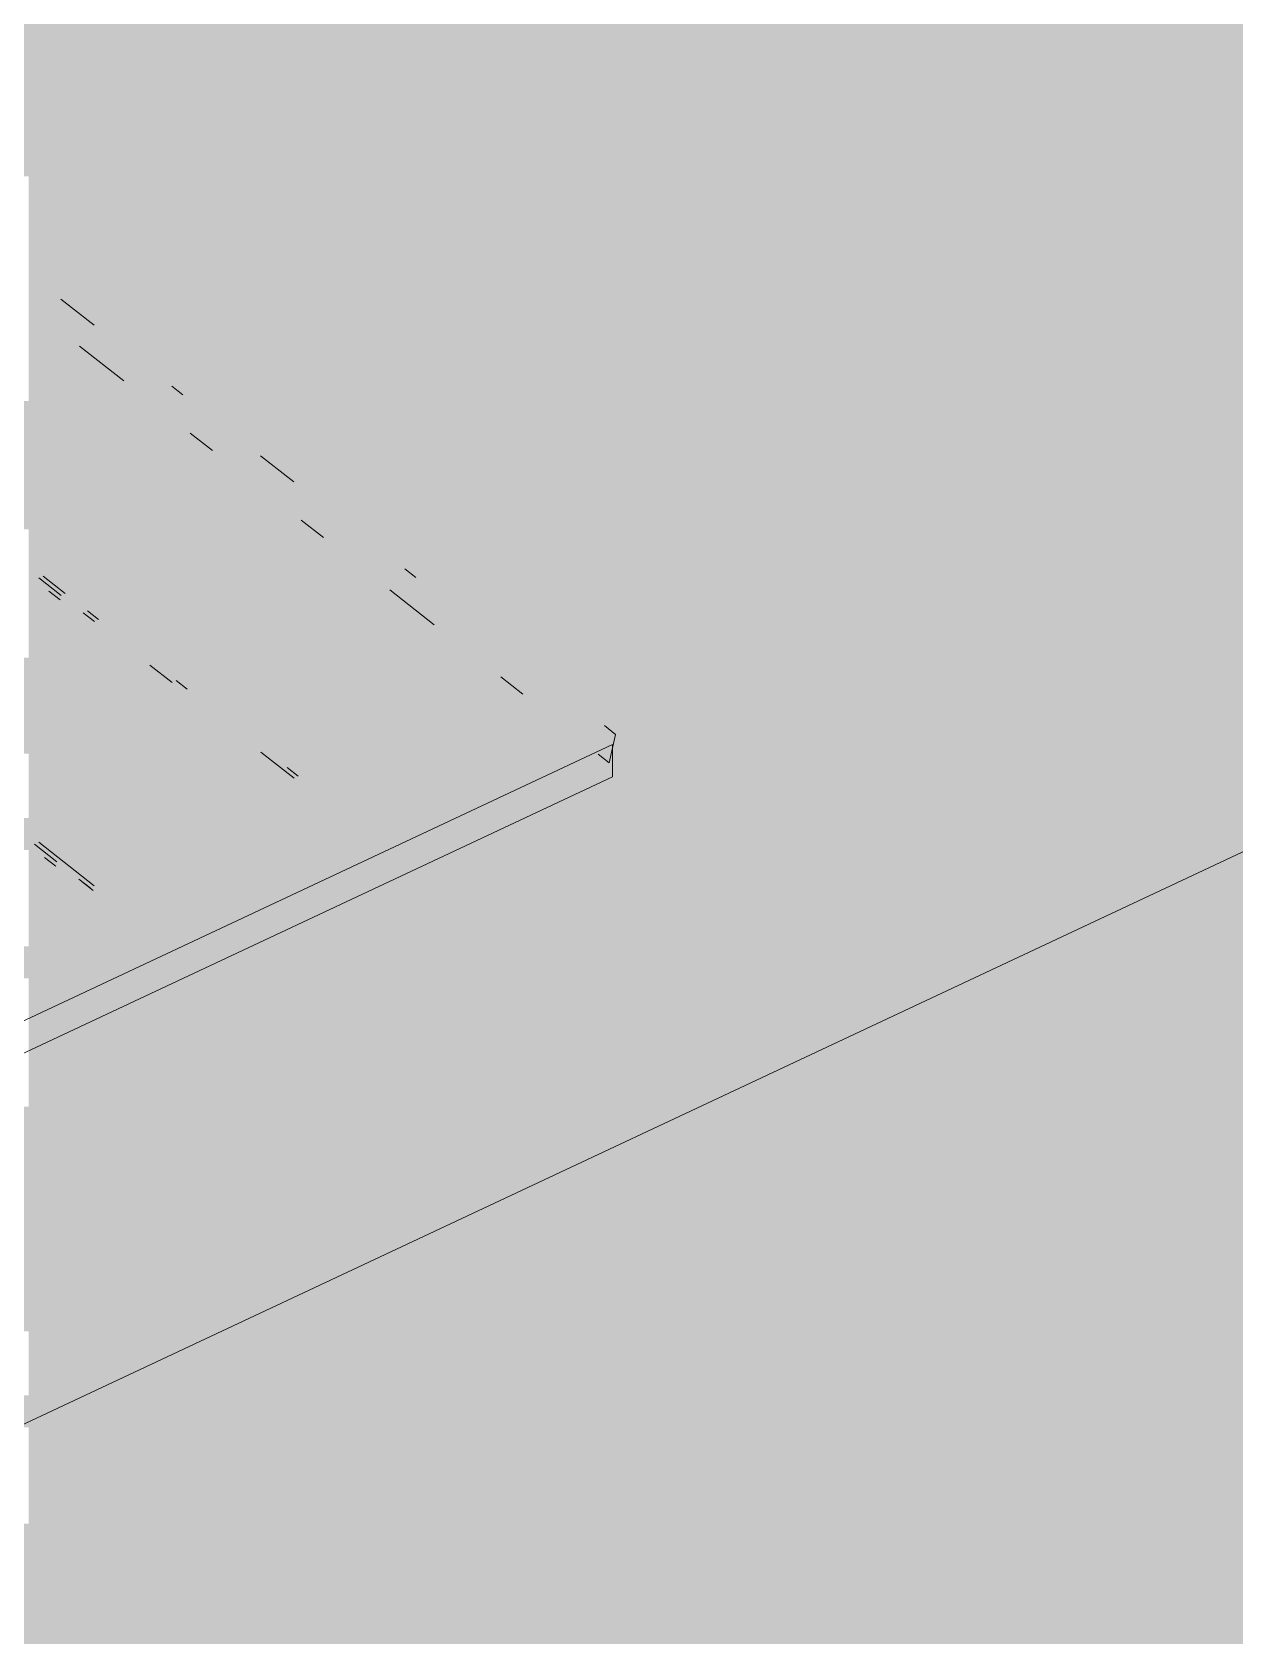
# Model space of a CAD drawing. Header units: millimetres. Extents: x 5 to 1315, y 5 to 292.
# Drawn here: x 1213.821 to 1217.435, y 85.265 to 90.086 of the extents above; entities that cross this region are included whole.
import ezdxf

# ---------------------------------------------------------------- set-up
doc = ezdxf.new("R2010")
doc.units = ezdxf.units.MM
doc.layers.add('EXISTING', color=7, linetype='Continuous')
doc.layers.add('IMAGES', color=7, linetype='Continuous')

# ---------------------------------------------------------------- blocks, each defined once
blk = doc.blocks.new('SHEET_03')
at = {"layer": 'EXISTING', "color": 250, "lineweight": 9}
for p, q in [((314.0075, 89.2045), (313.9075, 89.283)), ((313.9628, 89.1417), (314.0961, 89.0371)), ((310.9569, 84.5696), (320.4349, 89.0192)), ((314.2741, 88.9952), (314.2408, 89.0214)), ((314.296, 88.8801), (314.3627, 88.8278)), ((314.6074, 88.7336), (314.5074, 88.8121)), ((314.6293, 88.6185), (314.6959, 88.5662)), ((313.9204, 88.3985), (313.8538, 88.4508)), ((314.974, 88.4459), (314.9406, 88.472)), ((313.8413, 88.4449), (313.9079, 88.3926)), ((313.9049, 88.3789), (313.8716, 88.4051)), ((314.8959, 88.4092), (315.0292, 88.3046)), ((313.9746, 88.3403), (314.0079, 88.3141)), ((314.0204, 88.32), (313.9871, 88.3462)), ((314.1746, 88.1834), (314.2412, 88.131)), ((314.287, 88.1107), (314.2537, 88.1369)), ((315.2292, 88.1477), (315.2958, 88.0953)), ((315.5738, 87.975), (315.5405, 88.0012)), ((315.5547, 87.8895), (315.5738, 87.975)), ((311.6876, 86.1244), (315.5643, 87.9444)), ((314.5078, 87.9218), (314.6078, 87.8433)), ((315.5643, 87.9444), (315.5643, 87.8469)), ((314.6203, 87.8491), (314.587, 87.8753)), ((315.5547, 87.8895), (315.5214, 87.9157)), ((311.6876, 86.0269), (315.5643, 87.8469)), ((313.8284, 87.6446), (313.895, 87.5923)), ((314.0075, 87.5197), (313.8409, 87.6505)), ((313.892, 87.5786), (313.8586, 87.6047)), ((313.9617, 87.54), (313.995, 87.5138)), ((314.0044, 87.506), (313.9711, 87.5321))]:
    blk.add_line(p, q, dxfattribs=at)
at = {"layer": 'IMAGES', "color": 7}
for points in [[(313.1364, 90.0374), (314.5818, 90.0374), (313.1364, 90.1338), (314.5818, 90.1338)], [(314.5818, 90.0374), (314.6782, 90.0374), (314.5818, 90.1338), (314.6782, 90.1338)], [(314.6782, 90.0374), (315.0636, 90.0374), (314.6782, 90.1338), (315.0636, 90.1338)], [(315.0636, 90.0374), (315.16, 90.0374), (315.0636, 90.1338), (315.16, 90.1338)], [(315.16, 90.0374), (317.4727, 90.0374), (315.16, 90.1338), (317.4727, 90.1338)], [(313.3291, 89.941), (314.6782, 89.941), (313.3291, 90.0374), (314.6782, 90.0374)], [(314.6782, 89.941), (314.8709, 89.941), (314.6782, 90.0374), (314.8709, 90.0374)], [(314.8709, 89.941), (314.9673, 89.941), (314.8709, 90.0374), (314.9673, 90.0374)], [(314.9673, 89.941), (315.0636, 89.941), (314.9673, 90.0374), (315.0636, 90.0374)], [(315.0636, 89.941), (315.16, 89.941), (315.0636, 90.0374), (315.16, 90.0374)], [(315.16, 89.941), (315.2564, 89.941), (315.16, 90.0374), (315.2564, 90.0374)], [(315.2564, 89.941), (315.3527, 89.941), (315.2564, 90.0374), (315.3527, 90.0374)], [(315.3527, 89.941), (315.4491, 89.941), (315.3527, 90.0374), (315.4491, 90.0374)], [(315.4491, 89.941), (317.7618, 89.941), (315.4491, 90.0374), (317.7618, 90.0374)], [(313.4255, 89.8446), (314.8709, 89.8446), (313.4255, 89.941), (314.8709, 89.941)], [(314.8709, 89.8446), (315.0636, 89.8446), (314.8709, 89.941), (315.0636, 89.941)], [(315.0636, 89.8446), (315.16, 89.8446), (315.0636, 89.941), (315.16, 89.941)], [(315.16, 89.8446), (315.2564, 89.8446), (315.16, 89.941), (315.2564, 89.941)], [(315.2564, 89.7482), (315.3527, 89.7482), (315.2564, 89.941), (315.3527, 89.941)], [(315.3527, 89.8446), (315.4491, 89.8446), (315.3527, 89.941), (315.4491, 89.941)], [(315.4491, 89.8446), (315.5455, 89.8446), (315.4491, 89.941), (315.5455, 89.941)], [(315.5455, 89.8446), (317.8582, 89.8446), (315.5455, 89.941), (317.8582, 89.941)], [(313.5218, 89.7482), (315.2564, 89.7482), (313.5218, 89.8446), (315.2564, 89.8446)], [(315.3527, 89.7482), (315.4491, 89.7482), (315.3527, 89.8446), (315.4491, 89.8446)], [(315.4491, 89.7482), (315.5455, 89.7482), (315.4491, 89.8446), (315.5455, 89.8446)], [(315.5455, 89.7482), (315.6418, 89.7482), (315.5455, 89.8446), (315.6418, 89.8446)], [(315.6418, 89.7482), (315.7382, 89.7482), (315.6418, 89.8446), (315.7382, 89.8446)], [(315.7382, 89.7482), (318.1473, 89.7482), (315.7382, 89.8446), (318.1473, 89.8446)], [(313.6182, 89.6518), (315.3527, 89.6518), (313.6182, 89.7482), (315.3527, 89.7482)], [(315.3527, 89.6518), (315.4491, 89.6518), (315.3527, 89.7482), (315.4491, 89.7482)], [(315.4491, 89.6518), (315.5455, 89.6518), (315.4491, 89.7482), (315.5455, 89.7482)], [(315.5455, 89.6518), (315.8345, 89.6518), (315.5455, 89.7482), (315.8345, 89.7482)], [(315.8345, 89.6518), (315.9309, 89.6518), (315.8345, 89.7482), (315.9309, 89.7482)], [(315.9309, 89.6518), (316.0273, 89.6518), (315.9309, 89.7482), (316.0273, 89.7482)], [(316.0273, 89.6518), (318.2436, 89.6518), (316.0273, 89.7482), (318.2436, 89.7482)], [(313.8109, 89.5554), (315.7382, 89.5554), (313.8109, 89.6518), (315.7382, 89.6518)], [(315.7382, 89.5554), (315.8345, 89.5554), (315.7382, 89.6518), (315.8345, 89.6518)], [(315.8345, 89.5554), (315.9309, 89.5554), (315.8345, 89.6518), (315.9309, 89.6518)], [(315.9309, 89.5554), (316.0273, 89.5554), (315.9309, 89.6518), (316.0273, 89.6518)], [(316.0273, 89.5554), (316.22, 89.5554), (316.0273, 89.6518), (316.22, 89.6518)], [(316.22, 89.5554), (318.6291, 89.5554), (316.22, 89.6518), (318.6291, 89.6518)], [(313.8109, 89.4589), (313.9073, 89.4589), (313.8109, 89.5554), (313.9073, 89.5554)], [(313.9073, 89.4589), (315.8345, 89.4589), (313.9073, 89.5554), (315.8345, 89.5554)], [(315.8345, 89.4589), (315.9309, 89.4589), (315.8345, 89.5554), (315.9309, 89.5554)], [(315.9309, 89.4589), (316.0273, 89.4589), (315.9309, 89.5554), (316.0273, 89.5554)], [(316.0273, 89.4589), (316.22, 89.4589), (316.0273, 89.5554), (316.22, 89.5554)], [(316.22, 89.4589), (316.3164, 89.4589), (316.22, 89.5554), (316.3164, 89.5554)], [(316.3164, 89.4589), (318.7255, 89.4589), (316.3164, 89.5554), (318.7255, 89.5554)], [(313.8109, 89.3625), (313.9073, 89.3625), (313.8109, 89.4589), (313.9073, 89.4589)], [(313.9073, 89.3625), (314.0036, 89.3625), (313.9073, 89.4589), (314.0036, 89.4589)], [(314.0036, 89.3625), (316.0273, 89.3625), (314.0036, 89.4589), (316.0273, 89.4589)], [(316.0273, 89.3625), (316.1236, 89.3625), (316.0273, 89.4589), (316.1236, 89.4589)], [(316.1236, 89.3625), (316.22, 89.3625), (316.1236, 89.4589), (316.22, 89.4589)], [(316.22, 89.3625), (316.5091, 89.3625), (316.22, 89.4589), (316.5091, 89.4589)], [(316.5091, 89.3625), (316.6055, 89.3625), (316.5091, 89.4589), (316.6055, 89.4589)], [(316.6055, 89.3625), (316.7018, 89.3625), (316.6055, 89.4589), (316.7018, 89.4589)], [(316.7018, 89.3625), (318.9182, 89.3625), (316.7018, 89.4589), (318.9182, 89.4589)], [(313.8109, 89.2661), (313.9073, 89.2661), (313.8109, 89.3625), (313.9073, 89.3625)], [(313.9073, 89.2661), (314.0036, 89.2661), (313.9073, 89.3625), (314.0036, 89.3625)], [(314.0036, 89.2661), (314.1, 89.2661), (314.0036, 89.3625), (314.1, 89.3625)], [(314.1, 89.2661), (316.3164, 89.2661), (314.1, 89.3625), (316.3164, 89.3625)], [(316.3164, 89.2661), (316.4127, 89.2661), (316.3164, 89.3625), (316.4127, 89.3625)], [(316.4127, 89.2661), (316.5091, 89.2661), (316.4127, 89.3625), (316.5091, 89.3625)], [(316.5091, 89.2661), (316.6055, 89.2661), (316.5091, 89.3625), (316.6055, 89.3625)], [(316.6055, 89.2661), (316.7018, 89.2661), (316.6055, 89.3625), (316.7018, 89.3625)], [(316.7018, 89.2661), (319.1109, 89.2661), (316.7018, 89.3625), (319.1109, 89.3625)], [(313.8109, 89.1697), (314.1, 89.1697), (313.8109, 89.2661), (314.1, 89.2661)], [(314.1, 89.1697), (314.1964, 89.1697), (314.1, 89.2661), (314.1964, 89.2661)], [(314.1964, 89.1697), (314.2927, 89.1697), (314.1964, 89.2661), (314.2927, 89.2661)], [(314.2927, 89.1697), (316.5091, 89.1697), (314.2927, 89.2661), (316.5091, 89.2661)], [(316.5091, 89.1697), (316.6055, 89.1697), (316.5091, 89.2661), (316.6055, 89.2661)], [(316.6055, 89.1697), (316.7018, 89.1697), (316.6055, 89.2661), (316.7018, 89.2661)], [(316.7018, 89.1697), (316.7982, 89.1697), (316.7018, 89.2661), (316.7982, 89.2661)], [(316.7982, 89.1697), (316.9909, 89.1697), (316.7982, 89.2661), (316.9909, 89.2661)], [(316.9909, 89.1697), (317.0873, 89.1697), (316.9909, 89.2661), (317.0873, 89.2661)], [(317.0873, 89.1697), (319.3036, 89.1697), (317.0873, 89.2661), (319.3036, 89.2661)], [(313.8109, 89.0733), (313.9073, 89.0733), (313.8109, 89.1697), (313.9073, 89.1697)], [(313.9073, 89.0733), (314.0036, 89.0733), (313.9073, 89.1697), (314.0036, 89.1697)], [(314.0036, 89.0733), (314.1, 89.0733), (314.0036, 89.1697), (314.1, 89.1697)], [(314.1, 89.0733), (314.1964, 89.0733), (314.1, 89.1697), (314.1964, 89.1697)], [(314.1964, 89.0733), (314.2927, 89.0733), (314.1964, 89.1697), (314.2927, 89.1697)], [(314.2927, 89.0733), (314.3891, 89.0733), (314.2927, 89.1697), (314.3891, 89.1697)], [(314.3891, 89.0733), (316.6055, 89.0733), (314.3891, 89.1697), (316.6055, 89.1697)], [(316.6055, 89.0733), (316.7018, 89.0733), (316.6055, 89.1697), (316.7018, 89.1697)], [(316.7018, 89.0733), (316.8945, 89.0733), (316.7018, 89.1697), (316.8945, 89.1697)], [(316.8945, 89.0733), (316.9909, 89.0733), (316.8945, 89.1697), (316.9909, 89.1697)], [(316.9909, 89.0733), (317.0873, 89.0733), (316.9909, 89.1697), (317.0873, 89.1697)], [(317.0873, 88.9769), (317.1836, 88.9769), (317.0873, 89.1697), (317.1836, 89.1697)], [(317.1836, 89.0733), (317.28, 89.0733), (317.1836, 89.1697), (317.28, 89.1697)], [(317.28, 89.0733), (317.3764, 89.0733), (317.28, 89.1697), (317.3764, 89.1697)], [(317.3764, 89.0733), (319.4964, 89.0733), (317.3764, 89.1697), (319.4964, 89.1697)], [(313.8109, 88.9769), (313.9073, 88.9769), (313.8109, 89.0733), (313.9073, 89.0733)], [(313.9073, 88.9769), (314.0036, 88.9769), (313.9073, 89.0733), (314.0036, 89.0733)], [(314.0036, 88.9769), (314.1, 88.9769), (314.0036, 89.0733), (314.1, 89.0733)], [(314.1, 88.9769), (314.2927, 88.9769), (314.1, 89.0733), (314.2927, 89.0733)], [(314.2927, 88.9769), (314.3891, 88.9769), (314.2927, 89.0733), (314.3891, 89.0733)], [(314.3891, 88.9769), (314.4855, 88.9769), (314.3891, 89.0733), (314.4855, 89.0733)], [(314.4855, 88.9769), (314.5818, 88.9769), (314.4855, 89.0733), (314.5818, 89.0733)], [(314.5818, 88.9769), (316.8945, 88.9769), (314.5818, 89.0733), (316.8945, 89.0733)], [(316.8945, 88.9769), (316.9909, 88.9769), (316.8945, 89.0733), (316.9909, 89.0733)], [(316.9909, 88.9769), (317.0873, 88.9769), (316.9909, 89.0733), (317.0873, 89.0733)], [(317.1836, 88.9769), (317.3764, 88.9769), (317.1836, 89.0733), (317.3764, 89.0733)], [(317.3764, 88.8805), (317.4727, 88.8805), (317.3764, 89.0733), (317.4727, 89.0733)], [(313.5218, 88.8805), (314.0036, 88.8805), (313.5218, 88.9769), (314.0036, 88.9769)], [(314.0036, 88.8805), (314.1, 88.8805), (314.0036, 88.9769), (314.1, 88.9769)], [(314.1, 88.8805), (314.1964, 88.8805), (314.1, 88.9769), (314.1964, 88.9769)], [(314.1964, 88.8805), (314.2927, 88.8805), (314.1964, 88.9769), (314.2927, 88.9769)], [(314.2927, 88.8805), (314.3891, 88.8805), (314.2927, 88.9769), (314.3891, 88.9769)], [(314.3891, 88.8805), (314.4855, 88.8805), (314.3891, 88.9769), (314.4855, 88.9769)], [(314.4855, 88.8805), (314.5818, 88.8805), (314.4855, 88.9769), (314.5818, 88.9769)], [(314.5818, 88.8805), (314.6782, 88.8805), (314.5818, 88.9769), (314.6782, 88.9769)], [(314.6782, 88.8805), (316.9909, 88.8805), (314.6782, 88.9769), (316.9909, 88.9769)], [(316.9909, 88.8805), (317.1836, 88.8805), (316.9909, 88.9769), (317.1836, 88.9769)], [(317.1836, 88.8805), (317.28, 88.8805), (317.1836, 88.9769), (317.28, 88.9769)], [(317.28, 88.8805), (317.3764, 88.8805), (317.28, 88.9769), (317.3764, 88.9769)], [(313.5218, 88.7841), (314.1, 88.7841), (313.5218, 88.8805), (314.1, 88.8805)], [(314.1, 88.7841), (314.1964, 88.7841), (314.1, 88.8805), (314.1964, 88.8805)], [(314.1964, 88.7841), (314.2927, 88.7841), (314.1964, 88.8805), (314.2927, 88.8805)], [(314.2927, 88.7841), (314.3891, 88.7841), (314.2927, 88.8805), (314.3891, 88.8805)], [(314.3891, 88.7841), (314.4855, 88.7841), (314.3891, 88.8805), (314.4855, 88.8805)], [(314.4855, 88.7841), (314.5818, 88.7841), (314.4855, 88.8805), (314.5818, 88.8805)], [(314.5818, 88.7841), (314.6782, 88.7841), (314.5818, 88.8805), (314.6782, 88.8805)], [(314.6782, 88.7841), (314.7745, 88.7841), (314.6782, 88.8805), (314.7745, 88.8805)], [(314.7745, 88.7841), (317.1836, 88.7841), (314.7745, 88.8805), (317.1836, 88.8805)], [(317.1836, 88.7841), (317.28, 88.7841), (317.1836, 88.8805), (317.28, 88.8805)], [(317.28, 88.7841), (317.3764, 88.7841), (317.28, 88.8805), (317.3764, 88.8805)], [(317.3764, 88.7841), (317.7618, 88.7841), (317.3764, 88.8805), (317.7618, 88.8805)], [(313.7145, 88.6877), (314.1964, 88.6877), (313.7145, 88.7841), (314.1964, 88.7841)], [(314.1964, 88.6877), (314.2927, 88.6877), (314.1964, 88.7841), (314.2927, 88.7841)], [(314.2927, 88.6877), (314.3891, 88.6877), (314.2927, 88.7841), (314.3891, 88.7841)], [(314.3891, 88.6877), (314.4855, 88.6877), (314.3891, 88.7841), (314.4855, 88.7841)], [(314.4855, 88.6877), (314.6782, 88.6877), (314.4855, 88.7841), (314.6782, 88.7841)], [(314.6782, 88.6877), (314.7745, 88.6877), (314.6782, 88.7841), (314.7745, 88.7841)], [(314.7745, 88.6877), (317.6655, 88.6877), (314.7745, 88.7841), (317.6655, 88.7841)], [(313.7145, 88.5913), (314.2927, 88.5913), (313.7145, 88.6877), (314.2927, 88.6877)], [(314.2927, 88.5913), (314.3891, 88.5913), (314.2927, 88.6877), (314.3891, 88.6877)], [(314.3891, 88.5913), (314.4855, 88.5913), (314.3891, 88.6877), (314.4855, 88.6877)], [(314.4855, 88.5913), (314.5818, 88.5913), (314.4855, 88.6877), (314.5818, 88.6877)], [(314.5818, 88.5913), (314.7745, 88.5913), (314.5818, 88.6877), (314.7745, 88.6877)], [(314.7745, 88.5913), (314.8709, 88.5913), (314.7745, 88.6877), (314.8709, 88.6877)], [(314.8709, 88.5913), (314.9673, 88.5913), (314.8709, 88.6877), (314.9673, 88.6877)], [(314.9673, 88.5913), (317.6655, 88.5913), (314.9673, 88.6877), (317.6655, 88.6877)], [(313.8109, 88.4949), (313.9073, 88.4949), (313.8109, 88.5913), (313.9073, 88.5913)], [(313.9073, 88.4949), (314.0036, 88.4949), (313.9073, 88.5913), (314.0036, 88.5913)], [(314.0036, 88.4949), (314.4855, 88.4949), (314.0036, 88.5913), (314.4855, 88.5913)], [(314.4855, 88.4949), (314.5818, 88.4949), (314.4855, 88.5913), (314.5818, 88.5913)], [(314.5818, 88.4949), (314.6782, 88.4949), (314.5818, 88.5913), (314.6782, 88.5913)], [(314.6782, 88.4949), (314.7745, 88.4949), (314.6782, 88.5913), (314.7745, 88.5913)], [(314.7745, 88.4949), (314.8709, 88.4949), (314.7745, 88.5913), (314.8709, 88.5913)], [(314.8709, 88.4949), (314.9673, 88.4949), (314.8709, 88.5913), (314.9673, 88.5913)], [(314.9673, 88.4949), (315.0636, 88.4949), (314.9673, 88.5913), (315.0636, 88.5913)], [(315.0636, 88.4949), (317.7618, 88.4949), (315.0636, 88.5913), (317.7618, 88.5913)], [(313.8109, 88.3985), (313.9073, 88.3985), (313.8109, 88.4949), (313.9073, 88.4949)], [(313.9073, 88.3985), (314.0036, 88.3985), (313.9073, 88.4949), (314.0036, 88.4949)], [(314.0036, 88.3985), (314.1, 88.3985), (314.0036, 88.4949), (314.1, 88.4949)], [(314.1, 88.3985), (314.5818, 88.3985), (314.1, 88.4949), (314.5818, 88.4949)], [(314.5818, 88.3985), (314.6782, 88.3985), (314.5818, 88.4949), (314.6782, 88.4949)], [(314.6782, 88.3985), (314.7745, 88.3985), (314.6782, 88.4949), (314.7745, 88.4949)], [(314.7745, 88.3985), (314.8709, 88.3985), (314.7745, 88.4949), (314.8709, 88.4949)], [(314.8709, 88.3985), (315.0636, 88.3985), (314.8709, 88.4949), (315.0636, 88.4949)], [(315.0636, 88.3985), (315.2564, 88.3985), (315.0636, 88.4949), (315.2564, 88.4949)], [(315.2564, 88.3985), (318.2436, 88.3985), (315.2564, 88.4949), (318.2436, 88.4949)], [(313.8109, 88.3021), (313.9073, 88.3021), (313.8109, 88.3985), (313.9073, 88.3985)], [(313.9073, 88.3021), (314.0036, 88.3021), (313.9073, 88.3985), (314.0036, 88.3985)], [(314.0036, 88.3021), (314.1, 88.3021), (314.0036, 88.3985), (314.1, 88.3985)], [(314.1, 88.3021), (314.1964, 88.3021), (314.1, 88.3985), (314.1964, 88.3985)], [(314.1964, 88.3021), (314.6782, 88.3021), (314.1964, 88.3985), (314.6782, 88.3985)], [(314.6782, 88.3021), (314.7745, 88.3021), (314.6782, 88.3985), (314.7745, 88.3985)], [(314.7745, 88.3021), (314.8709, 88.3021), (314.7745, 88.3985), (314.8709, 88.3985)], [(314.8709, 88.3021), (314.9673, 88.3021), (314.8709, 88.3985), (314.9673, 88.3985)], [(314.9673, 88.3021), (315.0636, 88.3021), (314.9673, 88.3985), (315.0636, 88.3985)], [(315.0636, 88.3021), (315.16, 88.3021), (315.0636, 88.3985), (315.16, 88.3985)], [(315.16, 88.3021), (315.2564, 88.3021), (315.16, 88.3985), (315.2564, 88.3985)], [(315.2564, 88.3021), (315.3527, 88.3021), (315.2564, 88.3985), (315.3527, 88.3985)], [(315.3527, 88.3021), (318.4364, 88.3021), (315.3527, 88.3985), (318.4364, 88.3985)], [(313.8109, 88.2057), (313.9073, 88.2057), (313.8109, 88.3021), (313.9073, 88.3021)], [(313.9073, 88.2057), (314.0036, 88.2057), (313.9073, 88.3021), (314.0036, 88.3021)], [(314.0036, 88.2057), (314.1964, 88.2057), (314.0036, 88.3021), (314.1964, 88.3021)], [(314.1964, 88.2057), (314.2927, 88.2057), (314.1964, 88.3021), (314.2927, 88.3021)], [(314.2927, 88.2057), (314.3891, 88.2057), (314.2927, 88.3021), (314.3891, 88.3021)], [(314.3891, 88.2057), (314.9673, 88.2057), (314.3891, 88.3021), (314.9673, 88.3021)], [(314.9673, 88.2057), (315.0636, 88.2057), (314.9673, 88.3021), (315.0636, 88.3021)], [(315.0636, 88.2057), (315.16, 88.2057), (315.0636, 88.3021), (315.16, 88.3021)], [(315.16, 88.2057), (315.2564, 88.2057), (315.16, 88.3021), (315.2564, 88.3021)], [(315.2564, 88.2057), (315.3527, 88.2057), (315.2564, 88.3021), (315.3527, 88.3021)], [(315.3527, 88.2057), (315.4491, 88.2057), (315.3527, 88.3021), (315.4491, 88.3021)], [(315.4491, 88.2057), (318.2436, 88.2057), (315.4491, 88.3021), (318.2436, 88.3021)], [(313.4255, 88.1093), (314.0036, 88.1093), (313.4255, 88.2057), (314.0036, 88.2057)], [(314.0036, 88.1093), (314.1, 88.1093), (314.0036, 88.2057), (314.1, 88.2057)], [(314.1, 88.1093), (314.1964, 88.1093), (314.1, 88.2057), (314.1964, 88.2057)], [(314.1964, 88.1093), (314.2927, 88.1093), (314.1964, 88.2057), (314.2927, 88.2057)], [(314.2927, 88.1093), (314.3891, 88.1093), (314.2927, 88.2057), (314.3891, 88.2057)], [(314.3891, 88.1093), (314.4855, 88.1093), (314.3891, 88.2057), (314.4855, 88.2057)], [(314.4855, 88.1093), (314.9673, 88.1093), (314.4855, 88.2057), (314.9673, 88.2057)], [(314.9673, 88.1093), (315.0636, 88.1093), (314.9673, 88.2057), (315.0636, 88.2057)], [(315.0636, 88.1093), (315.16, 88.1093), (315.0636, 88.2057), (315.16, 88.2057)], [(315.16, 88.1093), (315.3527, 88.1093), (315.16, 88.2057), (315.3527, 88.2057)], [(315.3527, 88.1093), (315.5455, 88.1093), (315.3527, 88.2057), (315.5455, 88.2057)], [(315.5455, 88.1093), (315.6418, 88.1093), (315.5455, 88.2057), (315.6418, 88.2057)], [(315.6418, 88.1093), (318.0509, 88.1093), (315.6418, 88.2057), (318.0509, 88.2057)], [(313.6182, 88.0129), (314.1, 88.0129), (313.6182, 88.1093), (314.1, 88.1093)], [(314.1, 88.0129), (314.1964, 88.0129), (314.1, 88.1093), (314.1964, 88.1093)], [(314.1964, 88.0129), (314.3891, 88.0129), (314.1964, 88.1093), (314.3891, 88.1093)], [(314.3891, 88.0129), (314.4855, 88.0129), (314.3891, 88.1093), (314.4855, 88.1093)], [(314.4855, 88.0129), (314.5818, 88.0129), (314.4855, 88.1093), (314.5818, 88.1093)], [(314.5818, 88.0129), (315.0636, 88.0129), (314.5818, 88.1093), (315.0636, 88.1093)], [(315.0636, 88.0129), (315.16, 88.0129), (315.0636, 88.1093), (315.16, 88.1093)], [(315.16, 88.0129), (315.2564, 88.0129), (315.16, 88.1093), (315.2564, 88.1093)], [(315.2564, 88.0129), (315.3527, 88.0129), (315.2564, 88.1093), (315.3527, 88.1093)], [(315.3527, 88.0129), (315.4491, 88.0129), (315.3527, 88.1093), (315.4491, 88.1093)], [(315.4491, 87.9165), (315.5455, 87.9165), (315.4491, 88.1093), (315.5455, 88.1093)], [(315.5455, 88.0129), (315.6418, 88.0129), (315.5455, 88.1093), (315.6418, 88.1093)], [(315.6418, 88.0129), (315.7382, 88.0129), (315.6418, 88.1093), (315.7382, 88.1093)], [(315.7382, 88.0129), (317.7618, 88.0129), (315.7382, 88.1093), (317.7618, 88.1093)], [(313.7145, 87.9165), (314.2927, 87.9165), (313.7145, 88.0129), (314.2927, 88.0129)], [(314.2927, 87.9165), (314.3891, 87.9165), (314.2927, 88.0129), (314.3891, 88.0129)], [(314.3891, 87.9165), (314.4855, 87.9165), (314.3891, 88.0129), (314.4855, 88.0129)], [(314.4855, 87.9165), (314.5818, 87.9165), (314.4855, 88.0129), (314.5818, 88.0129)], [(314.5818, 87.9165), (315.16, 87.9165), (314.5818, 88.0129), (315.16, 88.0129)], [(315.16, 87.9165), (315.3527, 87.9165), (315.16, 88.0129), (315.3527, 88.0129)], [(315.3527, 87.9165), (315.4491, 87.9165), (315.3527, 88.0129), (315.4491, 88.0129)], [(315.5455, 87.7237), (315.6418, 87.7237), (315.5455, 88.0129), (315.6418, 88.0129)], [(315.6418, 87.7237), (315.7382, 87.7237), (315.6418, 88.0129), (315.7382, 88.0129)], [(315.7382, 87.9165), (317.5691, 87.9165), (315.7382, 88.0129), (317.5691, 88.0129)], [(313.8109, 87.8201), (314.2927, 87.8201), (313.8109, 87.9165), (314.2927, 87.9165)], [(314.2927, 87.8201), (314.3891, 87.8201), (314.2927, 87.9165), (314.3891, 87.9165)], [(314.3891, 87.8201), (314.4855, 87.8201), (314.3891, 87.9165), (314.4855, 87.9165)], [(314.4855, 87.8201), (314.6782, 87.8201), (314.4855, 87.9165), (314.6782, 87.9165)], [(314.6782, 87.8201), (314.7745, 87.8201), (314.6782, 87.9165), (314.7745, 87.9165)], [(314.7745, 87.8201), (314.8709, 87.8201), (314.7745, 87.9165), (314.8709, 87.9165)], [(314.8709, 87.8201), (314.9673, 87.8201), (314.8709, 87.9165), (314.9673, 87.9165)], [(314.9673, 87.8201), (315.16, 87.8201), (314.9673, 87.9165), (315.16, 87.9165)], [(315.16, 87.8201), (315.2564, 87.8201), (315.16, 87.9165), (315.2564, 87.9165)], [(315.2564, 87.8201), (315.3527, 87.8201), (315.2564, 87.9165), (315.3527, 87.9165)], [(315.3527, 87.8201), (315.4491, 87.8201), (315.3527, 87.9165), (315.4491, 87.9165)], [(315.4491, 87.7237), (315.5455, 87.7237), (315.4491, 87.9165), (315.5455, 87.9165)], [(315.7382, 87.8201), (317.3764, 87.8201), (315.7382, 87.9165), (317.3764, 87.9165)], [(317.3764, 87.8201), (317.5691, 87.8201), (317.3764, 87.9165), (317.5691, 87.9165)], [(313.8109, 87.7237), (313.9073, 87.7237), (313.8109, 87.8201), (313.9073, 87.8201)], [(313.9073, 87.7237), (314.4855, 87.7237), (313.9073, 87.8201), (314.4855, 87.8201)], [(314.4855, 87.7237), (314.5818, 87.7237), (314.4855, 87.8201), (314.5818, 87.8201)], [(314.5818, 87.7237), (314.6782, 87.7237), (314.5818, 87.8201), (314.6782, 87.8201)], [(314.6782, 87.7237), (314.7745, 87.7237), (314.6782, 87.8201), (314.7745, 87.8201)], [(314.7745, 87.7237), (314.8709, 87.7237), (314.7745, 87.8201), (314.8709, 87.8201)], [(314.8709, 87.7237), (314.9673, 87.7237), (314.8709, 87.8201), (314.9673, 87.8201)], [(314.9673, 87.6273), (315.0636, 87.6273), (314.9673, 87.8201), (315.0636, 87.8201)], [(315.0636, 87.7237), (315.16, 87.7237), (315.0636, 87.8201), (315.16, 87.8201)], [(315.16, 87.7237), (315.2564, 87.7237), (315.16, 87.8201), (315.2564, 87.8201)], [(315.2564, 87.7237), (315.3527, 87.7237), (315.2564, 87.8201), (315.3527, 87.8201)], [(315.3527, 87.7237), (315.4491, 87.7237), (315.3527, 87.8201), (315.4491, 87.8201)], [(315.7382, 87.7237), (317.1836, 87.7237), (315.7382, 87.8201), (317.1836, 87.8201)], [(317.1836, 87.7237), (317.3764, 87.7237), (317.1836, 87.8201), (317.3764, 87.8201)], [(317.3764, 87.7237), (317.4727, 87.7237), (317.3764, 87.8201), (317.4727, 87.8201)], [(313.7145, 87.6273), (313.9073, 87.6273), (313.7145, 87.7237), (313.9073, 87.7237)], [(313.9073, 87.6273), (314.0036, 87.6273), (313.9073, 87.7237), (314.0036, 87.7237)], [(314.0036, 87.6273), (314.1, 87.6273), (314.0036, 87.7237), (314.1, 87.7237)], [(314.1, 87.6273), (314.5818, 87.6273), (314.1, 87.7237), (314.5818, 87.7237)], [(314.5818, 87.6273), (314.6782, 87.6273), (314.5818, 87.7237), (314.6782, 87.7237)], [(314.6782, 87.6273), (314.7745, 87.6273), (314.6782, 87.7237), (314.7745, 87.7237)], [(314.7745, 87.6273), (314.9673, 87.6273), (314.7745, 87.7237), (314.9673, 87.7237)], [(315.0636, 87.6273), (315.16, 87.6273), (315.0636, 87.7237), (315.16, 87.7237)], [(315.16, 87.6273), (315.3527, 87.6273), (315.16, 87.7237), (315.3527, 87.7237)], [(315.3527, 87.6273), (315.4491, 87.6273), (315.3527, 87.7237), (315.4491, 87.7237)], [(315.4491, 87.6273), (315.6418, 87.6273), (315.4491, 87.7237), (315.6418, 87.7237)], [(315.6418, 87.6273), (316.8945, 87.6273), (315.6418, 87.7237), (316.8945, 87.7237)], [(316.8945, 87.6273), (317.0873, 87.6273), (316.8945, 87.7237), (317.0873, 87.7237)], [(317.0873, 87.6273), (317.1836, 87.6273), (317.0873, 87.7237), (317.1836, 87.7237)], [(317.1836, 87.6273), (317.28, 87.6273), (317.1836, 87.7237), (317.28, 87.7237)], [(317.28, 87.6273), (317.3764, 87.6273), (317.28, 87.7237), (317.3764, 87.7237)], [(317.3764, 87.6273), (317.7618, 87.6273), (317.3764, 87.7237), (317.7618, 87.7237)], [(313.8109, 87.5309), (314.0036, 87.5309), (313.8109, 87.6273), (314.0036, 87.6273)], [(314.0036, 87.5309), (314.1964, 87.5309), (314.0036, 87.6273), (314.1964, 87.6273)], [(314.1964, 87.5309), (314.2927, 87.5309), (314.1964, 87.6273), (314.2927, 87.6273)], [(314.2927, 87.5309), (314.4855, 87.5309), (314.2927, 87.6273), (314.4855, 87.6273)], [(314.4855, 87.5309), (314.5818, 87.5309), (314.4855, 87.6273), (314.5818, 87.6273)], [(314.5818, 87.5309), (314.6782, 87.5309), (314.5818, 87.6273), (314.6782, 87.6273)], [(314.6782, 87.5309), (314.7745, 87.5309), (314.6782, 87.6273), (314.7745, 87.6273)], [(314.7745, 87.5309), (314.8709, 87.5309), (314.7745, 87.6273), (314.8709, 87.6273)], [(314.8709, 87.5309), (314.9673, 87.5309), (314.8709, 87.6273), (314.9673, 87.6273)], [(314.9673, 87.5309), (315.0636, 87.5309), (314.9673, 87.6273), (315.0636, 87.6273)], [(315.0636, 87.5309), (315.16, 87.5309), (315.0636, 87.6273), (315.16, 87.6273)], [(315.16, 87.5309), (315.3527, 87.5309), (315.16, 87.6273), (315.3527, 87.6273)], [(315.3527, 87.5309), (315.4491, 87.5309), (315.3527, 87.6273), (315.4491, 87.6273)], [(315.4491, 87.5309), (316.7018, 87.5309), (315.4491, 87.6273), (316.7018, 87.6273)], [(316.7018, 87.5309), (316.8945, 87.5309), (316.7018, 87.6273), (316.8945, 87.6273)], [(316.8945, 87.5309), (317.0873, 87.5309), (316.8945, 87.6273), (317.0873, 87.6273)], [(317.0873, 87.5309), (317.1836, 87.5309), (317.0873, 87.6273), (317.1836, 87.6273)], [(317.1836, 87.5309), (317.28, 87.5309), (317.1836, 87.6273), (317.28, 87.6273)], [(317.28, 87.5309), (317.4727, 87.5309), (317.28, 87.6273), (317.4727, 87.6273)], [(313.8109, 87.4345), (313.9073, 87.4345), (313.8109, 87.5309), (313.9073, 87.5309)], [(313.9073, 87.4345), (314.0036, 87.4345), (313.9073, 87.5309), (314.0036, 87.5309)], [(314.0036, 87.4345), (314.1964, 87.4345), (314.0036, 87.5309), (314.1964, 87.5309)], [(314.1964, 87.4345), (314.2927, 87.4345), (314.1964, 87.5309), (314.2927, 87.5309)], [(314.2927, 87.4345), (314.3891, 87.4345), (314.2927, 87.5309), (314.3891, 87.5309)], [(314.3891, 87.4345), (314.5818, 87.4345), (314.3891, 87.5309), (314.5818, 87.5309)], [(314.5818, 87.4345), (314.6782, 87.4345), (314.5818, 87.5309), (314.6782, 87.5309)], [(314.6782, 87.4345), (314.8709, 87.4345), (314.6782, 87.5309), (314.8709, 87.5309)], [(314.8709, 87.4345), (314.9673, 87.4345), (314.8709, 87.5309), (314.9673, 87.5309)], [(314.9673, 87.4345), (315.0636, 87.4345), (314.9673, 87.5309), (315.0636, 87.5309)], [(315.0636, 87.4345), (315.3527, 87.4345), (315.0636, 87.5309), (315.3527, 87.5309)], [(315.3527, 87.4345), (316.6055, 87.4345), (315.3527, 87.5309), (316.6055, 87.5309)], [(316.6055, 87.4345), (316.7018, 87.4345), (316.6055, 87.5309), (316.7018, 87.5309)], [(316.7018, 87.4345), (316.7982, 87.4345), (316.7018, 87.5309), (316.7982, 87.5309)], [(316.7982, 87.4345), (316.8945, 87.4345), (316.7982, 87.5309), (316.8945, 87.5309)], [(316.8945, 87.4345), (317.28, 87.4345), (316.8945, 87.5309), (317.28, 87.5309)], [(317.28, 87.4345), (317.3764, 87.4345), (317.28, 87.5309), (317.3764, 87.5309)], [(317.3764, 87.4345), (317.4727, 87.4345), (317.3764, 87.5309), (317.4727, 87.5309)], [(313.8109, 87.3381), (313.9073, 87.3381), (313.8109, 87.4345), (313.9073, 87.4345)], [(313.9073, 87.3381), (314.0036, 87.3381), (313.9073, 87.4345), (314.0036, 87.4345)], [(314.0036, 87.3381), (314.1, 87.3381), (314.0036, 87.4345), (314.1, 87.4345)], [(314.1, 87.3381), (314.1964, 87.3381), (314.1, 87.4345), (314.1964, 87.4345)], [(314.1964, 87.3381), (314.2927, 87.3381), (314.1964, 87.4345), (314.2927, 87.4345)], [(314.2927, 87.3381), (314.4855, 87.3381), (314.2927, 87.4345), (314.4855, 87.4345)], [(314.4855, 87.3381), (314.5818, 87.3381), (314.4855, 87.4345), (314.5818, 87.4345)], [(314.5818, 87.3381), (314.6782, 87.3381), (314.5818, 87.4345), (314.6782, 87.4345)], [(314.6782, 87.3381), (314.7745, 87.3381), (314.6782, 87.4345), (314.7745, 87.4345)], [(314.7745, 87.3381), (314.8709, 87.3381), (314.7745, 87.4345), (314.8709, 87.4345)], [(314.8709, 87.3381), (315.0636, 87.3381), (314.8709, 87.4345), (315.0636, 87.4345)], [(315.0636, 87.3381), (316.3164, 87.3381), (315.0636, 87.4345), (316.3164, 87.4345)], [(316.3164, 87.3381), (316.5091, 87.3381), (316.3164, 87.4345), (316.5091, 87.4345)], [(316.5091, 87.3381), (316.6055, 87.3381), (316.5091, 87.4345), (316.6055, 87.4345)], [(316.6055, 87.3381), (316.7018, 87.3381), (316.6055, 87.4345), (316.7018, 87.4345)], [(316.7018, 87.3381), (316.7982, 87.3381), (316.7018, 87.4345), (316.7982, 87.4345)], [(316.7982, 87.3381), (317.0873, 87.3381), (316.7982, 87.4345), (317.0873, 87.4345)], [(317.0873, 87.3381), (317.28, 87.3381), (317.0873, 87.4345), (317.28, 87.4345)], [(317.28, 87.3381), (317.3764, 87.3381), (317.28, 87.4345), (317.3764, 87.4345)], [(317.3764, 87.3381), (317.4727, 87.3381), (317.3764, 87.4345), (317.4727, 87.4345)], [(313.7145, 87.2417), (313.9073, 87.2417), (313.7145, 87.3381), (313.9073, 87.3381)], [(313.9073, 87.2417), (314.1, 87.2417), (313.9073, 87.3381), (314.1, 87.3381)], [(314.1, 87.2417), (314.2927, 87.2417), (314.1, 87.3381), (314.2927, 87.3381)], [(314.2927, 87.2417), (314.3891, 87.2417), (314.2927, 87.3381), (314.3891, 87.3381)], [(314.3891, 87.2417), (314.5818, 87.2417), (314.3891, 87.3381), (314.5818, 87.3381)], [(314.5818, 87.2417), (314.6782, 87.2417), (314.5818, 87.3381), (314.6782, 87.3381)], [(314.6782, 87.2417), (314.7745, 87.2417), (314.6782, 87.3381), (314.7745, 87.3381)], [(314.7745, 87.2417), (314.8709, 87.2417), (314.7745, 87.3381), (314.8709, 87.3381)], [(314.8709, 87.2417), (316.22, 87.2417), (314.8709, 87.3381), (316.22, 87.3381)], [(316.22, 87.2417), (316.3164, 87.2417), (316.22, 87.3381), (316.3164, 87.3381)], [(316.3164, 87.2417), (316.4127, 87.2417), (316.3164, 87.3381), (316.4127, 87.3381)], [(316.4127, 87.2417), (316.5091, 87.2417), (316.4127, 87.3381), (316.5091, 87.3381)], [(316.5091, 87.2417), (316.8945, 87.2417), (316.5091, 87.3381), (316.8945, 87.3381)], [(316.8945, 87.2417), (316.9909, 87.2417), (316.8945, 87.3381), (316.9909, 87.3381)], [(316.9909, 87.2417), (317.0873, 87.2417), (316.9909, 87.3381), (317.0873, 87.3381)], [(317.0873, 87.2417), (317.28, 87.2417), (317.0873, 87.3381), (317.28, 87.3381)], [(317.28, 87.2417), (317.3764, 87.2417), (317.28, 87.3381), (317.3764, 87.3381)], [(317.3764, 87.2417), (320.5564, 87.2417), (317.3764, 87.3381), (320.5564, 87.3381)], [(313.8109, 87.1453), (313.9073, 87.1453), (313.8109, 87.2417), (313.9073, 87.2417)], [(313.9073, 86.9525), (314.0036, 86.9525), (313.9073, 87.2417), (314.0036, 87.2417)], [(314.0036, 87.1453), (314.1, 87.1453), (314.0036, 87.2417), (314.1, 87.2417)], [(314.1, 87.1453), (314.1964, 87.1453), (314.1, 87.2417), (314.1964, 87.2417)], [(314.1964, 87.1453), (314.3891, 87.1453), (314.1964, 87.2417), (314.3891, 87.2417)], [(314.3891, 87.1453), (314.4855, 87.1453), (314.3891, 87.2417), (314.4855, 87.2417)], [(314.4855, 87.1453), (314.6782, 87.1453), (314.4855, 87.2417), (314.6782, 87.2417)], [(314.6782, 87.1453), (314.7745, 87.1453), (314.6782, 87.2417), (314.7745, 87.2417)], [(314.7745, 87.1453), (315.9309, 87.1453), (314.7745, 87.2417), (315.9309, 87.2417)], [(315.9309, 87.1453), (316.1236, 87.1453), (315.9309, 87.2417), (316.1236, 87.2417)], [(316.1236, 87.1453), (316.22, 87.1453), (316.1236, 87.2417), (316.22, 87.2417)], [(316.22, 87.1453), (316.3164, 87.1453), (316.22, 87.2417), (316.3164, 87.2417)], [(316.3164, 87.1453), (316.4127, 87.1453), (316.3164, 87.2417), (316.4127, 87.2417)], [(316.4127, 87.1453), (316.7018, 87.1453), (316.4127, 87.2417), (316.7018, 87.2417)], [(316.7018, 87.1453), (316.7982, 87.1453), (316.7018, 87.2417), (316.7982, 87.2417)], [(316.7982, 87.1453), (316.8945, 87.1453), (316.7982, 87.2417), (316.8945, 87.2417)], [(316.8945, 87.1453), (317.0873, 87.1453), (316.8945, 87.2417), (317.0873, 87.2417)], [(317.0873, 87.1453), (320.7491, 87.1453), (317.0873, 87.2417), (320.7491, 87.2417)], [(313.8109, 86.9525), (313.9073, 86.9525), (313.8109, 87.1453), (313.9073, 87.1453)], [(314.0036, 87.0489), (314.1, 87.0489), (314.0036, 87.1453), (314.1, 87.1453)], [(314.1, 87.0489), (314.1964, 87.0489), (314.1, 87.1453), (314.1964, 87.1453)], [(314.1964, 87.0489), (314.2927, 87.0489), (314.1964, 87.1453), (314.2927, 87.1453)], [(314.2927, 87.0489), (314.3891, 87.0489), (314.2927, 87.1453), (314.3891, 87.1453)], [(314.3891, 87.0489), (314.4855, 87.0489), (314.3891, 87.1453), (314.4855, 87.1453)], [(314.4855, 87.0489), (314.5818, 87.0489), (314.4855, 87.1453), (314.5818, 87.1453)], [(314.5818, 87.0489), (315.7382, 87.0489), (314.5818, 87.1453), (315.7382, 87.1453)], [(315.7382, 87.0489), (315.9309, 87.0489), (315.7382, 87.1453), (315.9309, 87.1453)], [(315.9309, 87.0489), (316.0273, 87.0489), (315.9309, 87.1453), (316.0273, 87.1453)], [(316.0273, 87.0489), (316.1236, 87.0489), (316.0273, 87.1453), (316.1236, 87.1453)], [(316.1236, 87.0489), (316.22, 87.0489), (316.1236, 87.1453), (316.22, 87.1453)], [(316.22, 87.0489), (316.5091, 87.0489), (316.22, 87.1453), (316.5091, 87.1453)], [(316.5091, 87.0489), (316.6055, 87.0489), (316.5091, 87.1453), (316.6055, 87.1453)], [(316.6055, 87.0489), (316.7018, 87.0489), (316.6055, 87.1453), (316.7018, 87.1453)], [(316.7018, 87.0489), (316.7982, 87.0489), (316.7018, 87.1453), (316.7982, 87.1453)], [(316.7982, 87.0489), (316.8945, 87.0489), (316.7982, 87.1453), (316.8945, 87.1453)], [(316.8945, 87.0489), (321.0382, 87.0489), (316.8945, 87.1453), (321.0382, 87.1453)], [(314.0036, 86.9525), (314.1, 86.9525), (314.0036, 87.0489), (314.1, 87.0489)], [(314.1, 86.9525), (314.3891, 86.9525), (314.1, 87.0489), (314.3891, 87.0489)], [(314.3891, 86.9525), (314.9673, 86.9525), (314.3891, 87.0489), (314.9673, 87.0489)], [(314.9673, 86.9525), (315.0636, 86.9525), (314.9673, 87.0489), (315.0636, 87.0489)], [(315.0636, 86.9525), (315.4491, 86.9525), (315.0636, 87.0489), (315.4491, 87.0489)], [(315.4491, 86.9525), (315.5455, 86.9525), (315.4491, 87.0489), (315.5455, 87.0489)], [(315.5455, 86.9525), (315.7382, 86.9525), (315.5455, 87.0489), (315.7382, 87.0489)], [(315.7382, 86.9525), (315.9309, 86.9525), (315.7382, 87.0489), (315.9309, 87.0489)], [(315.9309, 86.9525), (316.0273, 86.9525), (315.9309, 87.0489), (316.0273, 87.0489)], [(316.0273, 86.9525), (316.22, 86.9525), (316.0273, 87.0489), (316.22, 87.0489)], [(316.22, 86.9525), (316.3164, 86.9525), (316.22, 87.0489), (316.3164, 87.0489)], [(316.3164, 86.9525), (316.5091, 86.9525), (316.3164, 87.0489), (316.5091, 87.0489)], [(316.5091, 86.9525), (316.7018, 86.9525), (316.5091, 87.0489), (316.7018, 87.0489)], [(316.7018, 86.9525), (316.7982, 86.9525), (316.7018, 87.0489), (316.7982, 87.0489)], [(316.7982, 86.9525), (321.0382, 86.9525), (316.7982, 87.0489), (321.0382, 87.0489)], [(313.8109, 86.8561), (313.9073, 86.8561), (313.8109, 86.9525), (313.9073, 86.9525)], [(313.9073, 86.8561), (314.0036, 86.8561), (313.9073, 86.9525), (314.0036, 86.9525)], [(314.0036, 86.8561), (314.8709, 86.8561), (314.0036, 86.9525), (314.8709, 86.9525)], [(314.8709, 86.8561), (315.0636, 86.8561), (314.8709, 86.9525), (315.0636, 86.9525)], [(315.0636, 86.8561), (315.16, 86.8561), (315.0636, 86.9525), (315.16, 86.9525)], [(315.16, 86.8561), (315.3527, 86.8561), (315.16, 86.9525), (315.3527, 86.9525)], [(315.3527, 86.8561), (315.4491, 86.8561), (315.3527, 86.9525), (315.4491, 86.9525)], [(315.4491, 86.8561), (315.5455, 86.8561), (315.4491, 86.9525), (315.5455, 86.9525)], [(315.5455, 86.8561), (315.6418, 86.8561), (315.5455, 86.9525), (315.6418, 86.9525)], [(315.6418, 86.8561), (315.7382, 86.8561), (315.6418, 86.9525), (315.7382, 86.9525)], [(315.7382, 86.8561), (316.0273, 86.8561), (315.7382, 86.9525), (316.0273, 86.9525)], [(316.0273, 86.8561), (316.1236, 86.8561), (316.0273, 86.9525), (316.1236, 86.9525)], [(316.1236, 86.8561), (316.22, 86.8561), (316.1236, 86.9525), (316.22, 86.9525)], [(316.22, 86.8561), (316.3164, 86.8561), (316.22, 86.9525), (316.3164, 86.9525)], [(316.3164, 86.8561), (316.5091, 86.8561), (316.3164, 86.9525), (316.5091, 86.9525)], [(316.5091, 86.8561), (320.6527, 86.8561), (316.5091, 86.9525), (320.6527, 86.9525)], [(313.6182, 86.7597), (313.9073, 86.7597), (313.6182, 86.8561), (313.9073, 86.8561)], [(313.9073, 86.7597), (314.7745, 86.7597), (313.9073, 86.8561), (314.7745, 86.8561)], [(314.7745, 86.7597), (314.8709, 86.7597), (314.7745, 86.8561), (314.8709, 86.8561)], [(314.8709, 86.7597), (315.16, 86.7597), (314.8709, 86.8561), (315.16, 86.8561)], [(315.16, 86.7597), (315.2564, 86.7597), (315.16, 86.8561), (315.2564, 86.8561)], [(315.2564, 86.7597), (315.3527, 86.7597), (315.2564, 86.8561), (315.3527, 86.8561)], [(315.3527, 86.7597), (315.4491, 86.7597), (315.3527, 86.8561), (315.4491, 86.8561)], [(315.4491, 86.7597), (315.5455, 86.7597), (315.4491, 86.8561), (315.5455, 86.8561)], [(315.5455, 86.7597), (315.8345, 86.7597), (315.5455, 86.8561), (315.8345, 86.8561)], [(315.8345, 86.7597), (315.9309, 86.7597), (315.8345, 86.8561), (315.9309, 86.8561)], [(315.9309, 86.7597), (316.0273, 86.7597), (315.9309, 86.8561), (316.0273, 86.8561)], [(316.0273, 86.7597), (316.1236, 86.7597), (316.0273, 86.8561), (316.1236, 86.8561)], [(316.1236, 86.7597), (316.3164, 86.7597), (316.1236, 86.8561), (316.3164, 86.8561)], [(316.3164, 86.7597), (320.46, 86.7597), (316.3164, 86.8561), (320.46, 86.8561)], [(313.6182, 86.6633), (314.8709, 86.6633), (313.6182, 86.7597), (314.8709, 86.7597)], [(314.8709, 86.6633), (315.0636, 86.6633), (314.8709, 86.7597), (315.0636, 86.7597)], [(315.0636, 86.6633), (315.16, 86.6633), (315.0636, 86.7597), (315.16, 86.7597)], [(315.16, 86.6633), (315.2564, 86.6633), (315.16, 86.7597), (315.2564, 86.7597)], [(315.2564, 86.6633), (315.3527, 86.6633), (315.2564, 86.7597), (315.3527, 86.7597)], [(315.3527, 86.6633), (315.6418, 86.6633), (315.3527, 86.7597), (315.6418, 86.7597)], [(315.6418, 86.6633), (315.7382, 86.6633), (315.6418, 86.7597), (315.7382, 86.7597)], [(315.7382, 86.6633), (315.8345, 86.6633), (315.7382, 86.7597), (315.8345, 86.7597)], [(315.8345, 86.6633), (315.9309, 86.6633), (315.8345, 86.7597), (315.9309, 86.7597)], [(315.9309, 86.6633), (316.0273, 86.6633), (315.9309, 86.7597), (316.0273, 86.7597)], [(316.0273, 86.6633), (320.3636, 86.6633), (316.0273, 86.7597), (320.3636, 86.7597)], [(313.5218, 86.5669), (314.7745, 86.5669), (313.5218, 86.6633), (314.7745, 86.6633)], [(314.7745, 86.5669), (314.8709, 86.5669), (314.7745, 86.6633), (314.8709, 86.6633)], [(314.8709, 86.5669), (314.9673, 86.5669), (314.8709, 86.6633), (314.9673, 86.6633)], [(314.9673, 86.5669), (315.0636, 86.5669), (314.9673, 86.6633), (315.0636, 86.6633)], [(315.0636, 86.5669), (315.16, 86.5669), (315.0636, 86.6633), (315.16, 86.6633)], [(315.16, 86.5669), (315.3527, 86.5669), (315.16, 86.6633), (315.3527, 86.6633)], [(315.3527, 86.5669), (315.4491, 86.5669), (315.3527, 86.6633), (315.4491, 86.6633)], [(315.4491, 86.5669), (315.5455, 86.5669), (315.4491, 86.6633), (315.5455, 86.6633)], [(315.5455, 86.5669), (315.6418, 86.5669), (315.5455, 86.6633), (315.6418, 86.6633)], [(315.6418, 86.5669), (315.7382, 86.5669), (315.6418, 86.6633), (315.7382, 86.6633)], [(315.7382, 86.5669), (315.9309, 86.5669), (315.7382, 86.6633), (315.9309, 86.6633)], [(315.9309, 86.5669), (320.0745, 86.5669), (315.9309, 86.6633), (320.0745, 86.6633)], [(313.3291, 86.4705), (314.4855, 86.4705), (313.3291, 86.5669), (314.4855, 86.5669)], [(314.4855, 86.4705), (314.5818, 86.4705), (314.4855, 86.5669), (314.5818, 86.5669)], [(314.5818, 86.4705), (314.6782, 86.4705), (314.5818, 86.5669), (314.6782, 86.5669)], [(314.6782, 86.4705), (314.7745, 86.4705), (314.6782, 86.5669), (314.7745, 86.5669)], [(314.7745, 86.4705), (314.8709, 86.4705), (314.7745, 86.5669), (314.8709, 86.5669)], [(314.8709, 86.4705), (314.9673, 86.4705), (314.8709, 86.5669), (314.9673, 86.5669)], [(314.9673, 86.4705), (315.2564, 86.4705), (314.9673, 86.5669), (315.2564, 86.5669)], [(315.2564, 86.4705), (315.3527, 86.4705), (315.2564, 86.5669), (315.3527, 86.5669)], [(315.3527, 86.4705), (315.7382, 86.4705), (315.3527, 86.5669), (315.7382, 86.5669)], [(315.7382, 86.4705), (315.8345, 86.4705), (315.7382, 86.5669), (315.8345, 86.5669)], [(315.8345, 86.4705), (319.9782, 86.4705), (315.8345, 86.5669), (319.9782, 86.5669)], [(313.1364, 86.3741), (314.2927, 86.3741), (313.1364, 86.4705), (314.2927, 86.4705)], [(314.2927, 86.3741), (314.4855, 86.3741), (314.2927, 86.4705), (314.4855, 86.4705)], [(314.4855, 86.3741), (314.5818, 86.3741), (314.4855, 86.4705), (314.5818, 86.4705)], [(314.5818, 86.3741), (314.6782, 86.3741), (314.5818, 86.4705), (314.6782, 86.4705)], [(314.6782, 86.3741), (314.7745, 86.3741), (314.6782, 86.4705), (314.7745, 86.4705)], [(314.7745, 86.3741), (314.9673, 86.3741), (314.7745, 86.4705), (314.9673, 86.4705)], [(314.9673, 86.3741), (315.0636, 86.3741), (314.9673, 86.4705), (315.0636, 86.4705)], [(315.0636, 86.3741), (315.16, 86.3741), (315.0636, 86.4705), (315.16, 86.4705)], [(315.16, 86.3741), (315.3527, 86.3741), (315.16, 86.4705), (315.3527, 86.4705)], [(315.3527, 86.3741), (315.5455, 86.3741), (315.3527, 86.4705), (315.5455, 86.4705)], [(315.5455, 86.3741), (315.7382, 86.3741), (315.5455, 86.4705), (315.7382, 86.4705)], [(315.7382, 86.3741), (315.8345, 86.3741), (315.7382, 86.4705), (315.8345, 86.4705)], [(315.8345, 86.3741), (316.0273, 86.3741), (315.8345, 86.4705), (316.0273, 86.4705)], [(316.0273, 86.3741), (316.22, 86.3741), (316.0273, 86.4705), (316.22, 86.4705)], [(316.22, 86.3741), (319.7855, 86.3741), (316.22, 86.4705), (319.7855, 86.4705)], [(312.8473, 86.2777), (314.0036, 86.2777), (312.8473, 86.3741), (314.0036, 86.3741)], [(314.0036, 86.2777), (314.1, 86.2777), (314.0036, 86.3741), (314.1, 86.3741)], [(314.1, 86.2777), (314.2927, 86.2777), (314.1, 86.3741), (314.2927, 86.3741)], [(314.2927, 86.2777), (314.3891, 86.2777), (314.2927, 86.3741), (314.3891, 86.3741)], [(314.3891, 86.2777), (314.4855, 86.2777), (314.3891, 86.3741), (314.4855, 86.3741)], [(314.4855, 86.2777), (314.8709, 86.2777), (314.4855, 86.3741), (314.8709, 86.3741)], [(314.8709, 86.2777), (314.9673, 86.2777), (314.8709, 86.3741), (314.9673, 86.3741)], [(314.9673, 86.2777), (315.0636, 86.2777), (314.9673, 86.3741), (315.0636, 86.3741)], [(315.0636, 86.2777), (315.2564, 86.2777), (315.0636, 86.3741), (315.2564, 86.3741)], [(315.2564, 86.2777), (315.3527, 86.2777), (315.2564, 86.3741), (315.3527, 86.3741)], [(315.3527, 86.2777), (315.5455, 86.2777), (315.3527, 86.3741), (315.5455, 86.3741)], [(315.5455, 86.2777), (315.7382, 86.2777), (315.5455, 86.3741), (315.7382, 86.3741)], [(315.7382, 86.2777), (315.9309, 86.2777), (315.7382, 86.3741), (315.9309, 86.3741)], [(315.9309, 86.2777), (316.0273, 86.2777), (315.9309, 86.3741), (316.0273, 86.3741)], [(316.0273, 86.1813), (316.22, 86.1813), (316.0273, 86.3741), (316.22, 86.3741)], [(316.22, 86.2777), (316.3164, 86.2777), (316.22, 86.3741), (316.3164, 86.3741)], [(316.3164, 86.2777), (319.3036, 86.2777), (316.3164, 86.3741), (319.3036, 86.3741)], [(312.6545, 86.1813), (313.9073, 86.1813), (312.6545, 86.2777), (313.9073, 86.2777)], [(313.9073, 86.1813), (314.0036, 86.1813), (313.9073, 86.2777), (314.0036, 86.2777)], [(314.0036, 86.1813), (314.1, 86.1813), (314.0036, 86.2777), (314.1, 86.2777)], [(314.1, 86.1813), (314.1964, 86.1813), (314.1, 86.2777), (314.1964, 86.2777)], [(314.1964, 86.1813), (314.2927, 86.1813), (314.1964, 86.2777), (314.2927, 86.2777)], [(314.2927, 86.1813), (314.5818, 86.1813), (314.2927, 86.2777), (314.5818, 86.2777)], [(314.5818, 86.1813), (314.6782, 86.1813), (314.5818, 86.2777), (314.6782, 86.2777)], [(314.6782, 86.1813), (314.7745, 86.1813), (314.6782, 86.2777), (314.7745, 86.2777)], [(314.7745, 86.1813), (314.8709, 86.1813), (314.7745, 86.2777), (314.8709, 86.2777)], [(314.8709, 86.1813), (315.0636, 86.1813), (314.8709, 86.2777), (315.0636, 86.2777)], [(315.0636, 86.1813), (315.9309, 86.1813), (315.0636, 86.2777), (315.9309, 86.2777)], [(315.9309, 86.1813), (316.0273, 86.1813), (315.9309, 86.2777), (316.0273, 86.2777)], [(316.22, 86.1813), (316.3164, 86.1813), (316.22, 86.2777), (316.3164, 86.2777)], [(316.3164, 86.1813), (316.4127, 86.1813), (316.3164, 86.2777), (316.4127, 86.2777)], [(316.4127, 86.1813), (319.3036, 86.1813), (316.4127, 86.2777), (319.3036, 86.2777)], [(313.8109, 86.0849), (313.9073, 86.0849), (313.8109, 86.1813), (313.9073, 86.1813)], [(313.9073, 86.0849), (314.0036, 86.0849), (313.9073, 86.1813), (314.0036, 86.1813)], [(314.0036, 86.0849), (314.1, 86.0849), (314.0036, 86.1813), (314.1, 86.1813)], [(314.1, 86.0849), (314.3891, 86.0849), (314.1, 86.1813), (314.3891, 86.1813)], [(314.3891, 86.0849), (314.4855, 86.0849), (314.3891, 86.1813), (314.4855, 86.1813)], [(314.4855, 86.0849), (314.5818, 86.0849), (314.4855, 86.1813), (314.5818, 86.1813)], [(314.5818, 86.0849), (314.6782, 86.0849), (314.5818, 86.1813), (314.6782, 86.1813)], [(314.6782, 86.0849), (314.8709, 86.0849), (314.6782, 86.1813), (314.8709, 86.1813)], [(314.8709, 86.0849), (316.0273, 86.0849), (314.8709, 86.1813), (316.0273, 86.1813)], [(316.0273, 86.0849), (316.22, 86.0849), (316.0273, 86.1813), (316.22, 86.1813)], [(316.22, 86.0849), (316.3164, 86.0849), (316.22, 86.1813), (316.3164, 86.1813)], [(316.3164, 86.0849), (316.6055, 86.0849), (316.3164, 86.1813), (316.6055, 86.1813)], [(316.6055, 86.0849), (316.7018, 86.0849), (316.6055, 86.1813), (316.7018, 86.1813)], [(316.7018, 86.0849), (316.7982, 86.0849), (316.7018, 86.1813), (316.7982, 86.1813)], [(316.7982, 86.0849), (319.1109, 86.0849), (316.7982, 86.1813), (319.1109, 86.1813)], [(313.8109, 85.9885), (313.9073, 85.9885), (313.8109, 86.0849), (313.9073, 86.0849)], [(313.9073, 85.9885), (314.1964, 85.9885), (313.9073, 86.0849), (314.1964, 86.0849)], [(314.1964, 85.9885), (314.2927, 85.9885), (314.1964, 86.0849), (314.2927, 86.0849)], [(314.2927, 85.9885), (314.4855, 85.9885), (314.2927, 86.0849), (314.4855, 86.0849)], [(314.4855, 85.9885), (314.5818, 85.9885), (314.4855, 86.0849), (314.5818, 86.0849)], [(314.5818, 85.9885), (314.6782, 85.9885), (314.5818, 86.0849), (314.6782, 86.0849)], [(314.6782, 85.9885), (316.5091, 85.9885), (314.6782, 86.0849), (316.5091, 86.0849)], [(316.5091, 85.9885), (316.6055, 85.9885), (316.5091, 86.0849), (316.6055, 86.0849)], [(316.6055, 85.9885), (316.7018, 85.9885), (316.6055, 86.0849), (316.7018, 86.0849)], [(316.7018, 85.9885), (316.8945, 85.9885), (316.7018, 86.0849), (316.8945, 86.0849)], [(316.8945, 85.9885), (318.8218, 85.9885), (316.8945, 86.0849), (318.8218, 86.0849)], [(313.6182, 85.8921), (314.0036, 85.8921), (313.6182, 85.9885), (314.0036, 85.9885)], [(314.0036, 85.8921), (314.1, 85.8921), (314.0036, 85.9885), (314.1, 85.9885)], [(314.1, 85.8921), (314.1964, 85.8921), (314.1, 85.9885), (314.1964, 85.9885)], [(314.1964, 85.8921), (314.4855, 85.8921), (314.1964, 85.9885), (314.4855, 85.9885)], [(314.4855, 85.8921), (316.6055, 85.8921), (314.4855, 85.9885), (316.6055, 85.9885)], [(316.6055, 85.8921), (316.7018, 85.8921), (316.6055, 85.9885), (316.7018, 85.9885)], [(316.7018, 85.8921), (316.8945, 85.8921), (316.7018, 85.9885), (316.8945, 85.9885)], [(316.8945, 85.8921), (316.9909, 85.8921), (316.8945, 85.9885), (316.9909, 85.9885)], [(316.9909, 85.8921), (318.7255, 85.8921), (316.9909, 85.9885), (318.7255, 85.9885)], [(313.8109, 85.7957), (313.9073, 85.7957), (313.8109, 85.8921), (313.9073, 85.8921)], [(313.9073, 85.7957), (314.0036, 85.7957), (313.9073, 85.8921), (314.0036, 85.8921)], [(314.0036, 85.7957), (314.1964, 85.7957), (314.0036, 85.8921), (314.1964, 85.8921)], [(314.1964, 85.7957), (316.7018, 85.7957), (314.1964, 85.8921), (316.7018, 85.8921)], [(316.7018, 85.7957), (316.7982, 85.7957), (316.7018, 85.8921), (316.7982, 85.8921)], [(316.7982, 85.7957), (316.8945, 85.7957), (316.7982, 85.8921), (316.8945, 85.8921)], [(316.8945, 85.7957), (317.28, 85.7957), (316.8945, 85.8921), (317.28, 85.8921)], [(317.28, 85.7957), (317.3764, 85.7957), (317.28, 85.8921), (317.3764, 85.8921)], [(317.3764, 85.7957), (317.4727, 85.7957), (317.3764, 85.8921), (317.4727, 85.8921)], [(313.8109, 85.6993), (313.9073, 85.6993), (313.8109, 85.7957), (313.9073, 85.7957)], [(313.9073, 85.6993), (314.0036, 85.6993), (313.9073, 85.7957), (314.0036, 85.7957)], [(314.0036, 85.6993), (317.1836, 85.6993), (314.0036, 85.7957), (317.1836, 85.7957)], [(317.1836, 85.6029), (317.28, 85.6029), (317.1836, 85.7957), (317.28, 85.7957)], [(317.28, 85.6029), (317.3764, 85.6029), (317.28, 85.7957), (317.3764, 85.7957)], [(317.3764, 85.6029), (317.4727, 85.6029), (317.3764, 85.7957), (317.4727, 85.7957)], [(313.8109, 85.6029), (313.9073, 85.6029), (313.8109, 85.6993), (313.9073, 85.6993)], [(313.9073, 85.6029), (317.1836, 85.6029), (313.9073, 85.6993), (317.1836, 85.6993)], [(313.6182, 85.5065), (317.28, 85.5065), (313.6182, 85.6029), (317.28, 85.6029)], [(317.28, 85.5065), (317.3764, 85.5065), (317.28, 85.6029), (317.3764, 85.6029)], [(317.3764, 85.5065), (317.4727, 85.5065), (317.3764, 85.6029), (317.4727, 85.6029)], [(313.5218, 85.4101), (317.4727, 85.4101), (313.5218, 85.5065), (317.4727, 85.5065)], [(313.1364, 85.3137), (317.4727, 85.3137), (313.1364, 85.4101), (317.4727, 85.4101)], [(313.04, 85.2173), (317.3764, 85.2173), (313.04, 85.3137), (317.3764, 85.3137)], [(317.3764, 85.2173), (317.4727, 85.2173), (317.3764, 85.3137), (317.4727, 85.3137)]]:
    blk.add_solid(points, dxfattribs=at)

msp = doc.modelspace()

# ---------------------------------------------------------------- block references
msp.add_blockref('SHEET_03', (900, 0))

doc.saveas('drawing.dxf')
